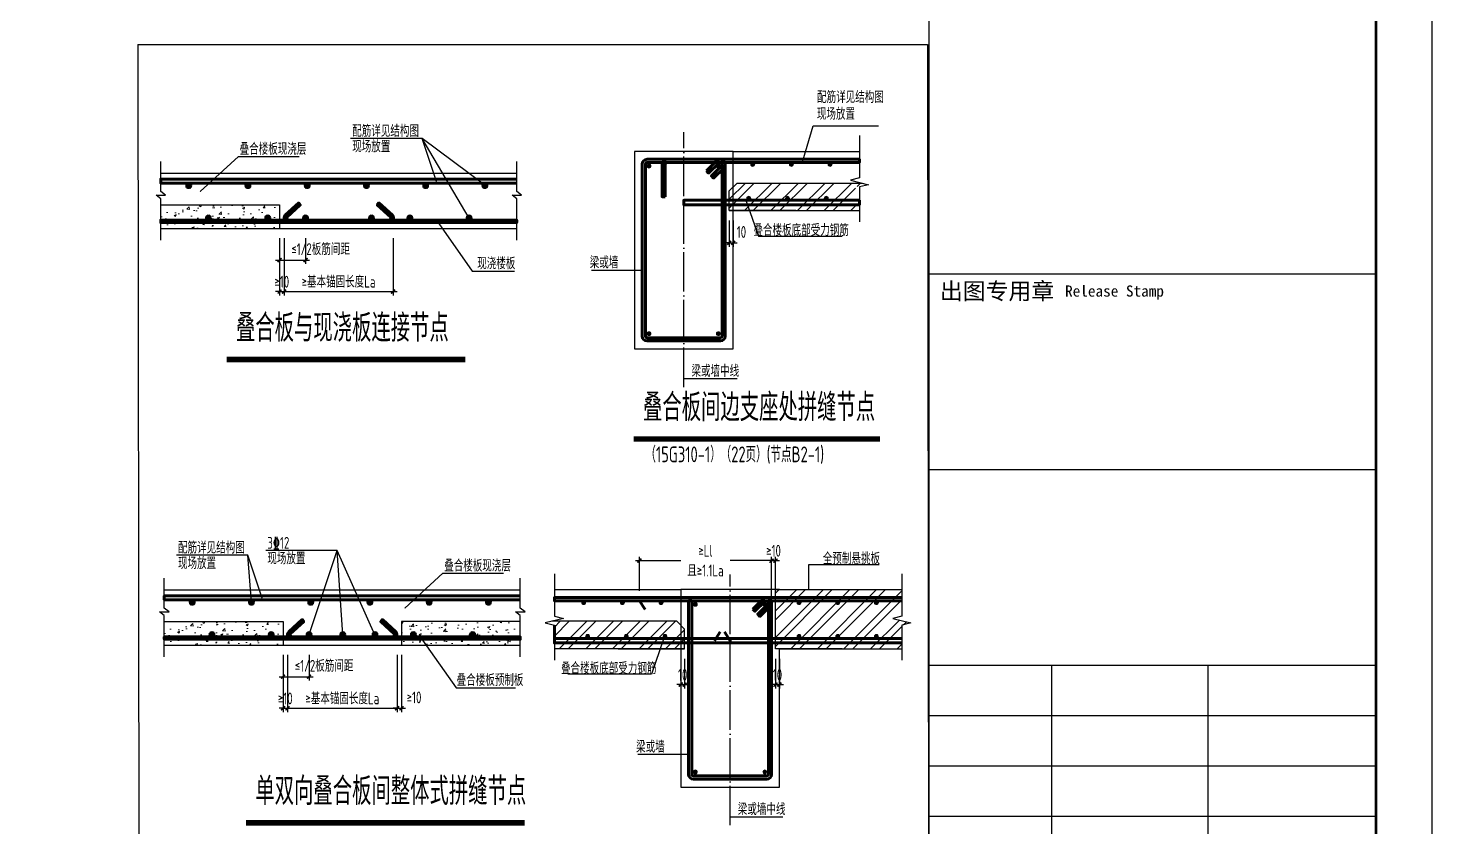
# Model space of a CAD drawing. Extents: x -85320 to 1679916, y -1321939 to 627.
# Drawn here: x 1252109 to 1287657, y -714434 to -694196 of the extents above; entities that cross this region are included whole.
import ezdxf
from ezdxf.enums import TextEntityAlignment as Align

# ---------------------------------------------------------------- set-up
doc = ezdxf.new("R2010")
doc.units = 0
doc.header["$LTSCALE"] = 1000
doc.linetypes.add('DOTE', pattern=[2.42, 2, -0.2, 0.02, -0.2])
for name, color, linetype in [('0S-DETL-DIMS', 21, 'Continuous'), ('BORDER', 7, 'Continuous'), ('D断面', 7, 'Continuous'), ('S索引', 3, 'Continuous'), ('TQ-详图、通用文字', 7, 'Continuous'), ('TQ-轴线', 1, 'DOTE'), ('X详图填充', 252, 'Continuous'), ('总说明下划线', 8, 'Continuous'), ('打印线框', 7, 'Continuous'), ('拉模', 7, 'Continuous')]:
    doc.layers.add(name, color=color, linetype=linetype)
for name, color, linetype, lineweight in [('G_AZ_HATCH（暗柱填充）', 252, 'Continuous', 13), ('G_BAR_P（点钢筋）', 3, 'Continuous', 13), ('G_BAR（钢筋）', 6, 'Continuous', 60), ('G_SAMPLE_OUTLINE（大样轮廓线）', 7, 'Continuous', 25)]:
    doc.layers.add(name, color=color, linetype=linetype, lineweight=lineweight)
doc.styles.add('sm', font='tssdeng.shx', dxfattribs={"width": 0.7, "height": 550, "bigfont": 'tssdchn.shx'})
doc.styles.add('TSSD_Dimension', font='tssdeng.shx', dxfattribs={"width": 0.7, "bigfont": 'hztxt.shx'})
doc.styles.add('TSSD_Rein', font='Tssdeng.shx', dxfattribs={"width": 0.7, "bigfont": 'hztxt.shx'})
doc.styles.add('设计院一', font='', dxfattribs={"width": 0.8})
doc.styles.get('设计院一').set_extended_font_data('SimSun')
doc.dimstyles.new('TSSD_10_10', dxfattribs={"dimtxt": 30, "dimasz": 10, "dimexe": 10, "dimexo": 25, "dimgap": 10, "dimtad": 1, "dimdec": 1, "dimdsep": 46, "dimtxsty": 'TSSD_Dimension', "dimblk": 'ARCHTICK', "dimcen": 0, "dimdle": 10, "dimclrt": 7, "dimadec": 0, "dimazin": 0, "dimtfac": 1, "dimtdec": 1, "dimtix": 1, "dimtmove": 2, "dimatfit": 3, "dimldrblk": 'ARCHTICK', "dimfxl": 1, "dimtolj": 1, "dimtzin": 0, "dimarcsym": 0})
pattern_1 = [(50, (-2219967.2, -1965374.46), (546.554007, -47.817257), [57.15, -628.65]), (355, (-2219967.2, -1965374.46), (-105.730264, 573.170536), [45.72, -502.92175]), (100.451445, (-2219921.63, -1965378.45), (440.82374, 525.353256), [48.57003, -534.27073]), (46.1842, (-2219967.2, -1965222.06), (813.23712, -126.12698), [85.725, -942.975]), (96.635558, (-2219899.4, -1965232.6), (712.2124, 742.27837), [72.85507, -801.40682]), (351.18415, (-2219967.2, -1965222.1), (712.2124, 742.27837), [68.5799, -754.3792]), (21, (-2219891, -1965260.16), (454.843174, -306.795595), [57.15, -628.65]), (326, (-2219891, -1965260.16), (185.406085, 552.5639), [45.72, -502.92]), (71.451445, (-2219853.1, -1965285.73), (640.24926, 245.76831), [48.57003, -534.26981]), (37.5, (-2219967.18, -1965374.46), (9.26581, 253.665117), [0, -496.824, 0, -510.54, 0, -504.825]), (7.5, (-2219967.18, -1965374.46), (200.458988, 300.541724), [0, -291.084, 0, -485.394, 0, -192.405]), (327.5, (-2220137.1, -1965374.46), (406.771786, -17.186232), [0, -190.5, 0, -594.36, 0, -788.67]), (317.5, (-2220213.3, -1965374.46), (444.387544, 76.279473), [0, -247.65, 0, -394.716, 0, -560.07])]

# ---------------------------------------------------------------- blocks, each defined once
blk = doc.blocks.new('_ArchTick')
at = {"color": 0, "linetype": 'ByBlock', "const_width": 0.4}
blk.add_lwpolyline([(-0.5, -0.5), (0.5, 0.5)], dxfattribs=at)
blk = doc.blocks.new('*D2874')
at = {"layer": '0S-DETL-DIMS', "color": 0, "lineweight": -2, "transparency": 16777216}
for p, q in [((1258477, -699522), (1258477, -700972)), ((1258590, -699522), (1258590, -700972)), ((1258477, -700872), (1258377, -700872)), ((1258477, -700872), (1258590, -700872)), ((1258590, -700872), (1258690, -700872))]:
    blk.add_line(p, q, dxfattribs=at)
at = {"layer": 'Defpoints', "color": 0, "transparency": 16777216}
for p in [(1258477, -699272), (1258590, -699272), (1258590, -700872)]:
    blk.add_point(p, dxfattribs=at)
at = {"layer": '0S-DETL-DIMS', "color": 0, "lineweight": -2, "transparency": 16777216, "xscale": 100, "yscale": 100, "zscale": 100}
blk.add_blockref('_ArchTick', (1258477, -700872), dxfattribs=at)
at = {"layer": '0S-DETL-DIMS', "color": 0, "lineweight": -2, "transparency": 16777216, "xscale": 100, "yscale": 100, "zscale": 100, "rotation": 180}
blk.add_blockref('_ArchTick', (1258590, -700872), dxfattribs=at)
at = {"layer": '0S-DETL-DIMS', "color": 7, "transparency": 16777216, "insert": (1258534, -700622), "char_height": 300, "attachment_point": 5, "style": 'TSSD_Dimension'}
blk.add_mtext('\\A1;≥10', dxfattribs=at)
blk = doc.blocks.new('*D2875')
at = {"layer": '0S-DETL-DIMS', "color": 0, "lineweight": -2, "transparency": 16777216}
for p, q in [((1258477, -699522), (1258477, -700172)), ((1259136, -699522), (1259136, -700172)), ((1258377, -700072), (1259236, -700072))]:
    blk.add_line(p, q, dxfattribs=at)
at = {"layer": 'Defpoints', "color": 0, "transparency": 16777216}
for p in [(1258477, -699272), (1259136, -699272), (1259136, -700072)]:
    blk.add_point(p, dxfattribs=at)
at = {"layer": '0S-DETL-DIMS', "color": 0, "lineweight": -2, "transparency": 16777216, "xscale": 100, "yscale": 100, "zscale": 100, "rotation": 180}
blk.add_blockref('_ArchTick', (1258477, -700072), dxfattribs=at)
at = {"layer": '0S-DETL-DIMS', "color": 0, "lineweight": -2, "transparency": 16777216, "xscale": 100, "yscale": 100, "zscale": 100}
blk.add_blockref('_ArchTick', (1259136, -700072), dxfattribs=at)
at = {"layer": '0S-DETL-DIMS', "color": 7, "transparency": 16777216, "insert": (1259517, -699797), "char_height": 300, "attachment_point": 5, "style": 'TSSD_Dimension'}
blk.add_mtext('\\A1;≤1/2板筋间距', dxfattribs=at)
blk = doc.blocks.new('*D2876')
at = {"layer": '0S-DETL-DIMS', "color": 0, "lineweight": -2, "transparency": 16777216}
for p, q in [((1258590, -699522), (1258590, -700972)), ((1261352, -699522), (1261352, -700972)), ((1258490, -700872), (1261452, -700872))]:
    blk.add_line(p, q, dxfattribs=at)
at = {"layer": 'Defpoints', "color": 0, "transparency": 16777216}
for p in [(1258590, -699272), (1261352, -699272), (1261352, -700872)]:
    blk.add_point(p, dxfattribs=at)
at = {"layer": '0S-DETL-DIMS', "color": 0, "lineweight": -2, "transparency": 16777216, "xscale": 100, "yscale": 100, "zscale": 100, "rotation": 180}
blk.add_blockref('_ArchTick', (1258590, -700872), dxfattribs=at)
at = {"layer": '0S-DETL-DIMS', "color": 0, "lineweight": -2, "transparency": 16777216, "xscale": 100, "yscale": 100, "zscale": 100}
blk.add_blockref('_ArchTick', (1261352, -700872), dxfattribs=at)
at = {"layer": '0S-DETL-DIMS', "color": 7, "transparency": 16777216, "insert": (1259971, -700622), "char_height": 300, "attachment_point": 5, "style": 'TSSD_Dimension'}
blk.add_mtext('\\A1;≥基本锚固长度La', dxfattribs=at)
blk = doc.blocks.new('A$C22B939CD')
at = {"layer": 'G_BAR_P（点钢筋）', "linetype": 'ByBlock'}
blk.add_hatch(color=256, dxfattribs=at).paths.add_polyline_path([(-5.7, 0, 1), (5.7, 0, 1)])
at = {"layer": 'G_BAR_P（点钢筋）'}
blk.add_circle((0, 0), 5.71, dxfattribs=at)
blk = doc.blocks.new('*D2877')
at = {"layer": '0S-DETL-DIMS', "color": 0, "lineweight": -2, "transparency": 16777216}
for p, q in [((1258566, -710078), (1258566, -711528)), ((1258679, -710078), (1258679, -711528)), ((1258566, -711428), (1258466, -711428)), ((1258566, -711428), (1258679, -711428)), ((1258679, -711428), (1258779, -711428))]:
    blk.add_line(p, q, dxfattribs=at)
at = {"layer": 'Defpoints', "color": 0, "transparency": 16777216}
for p in [(1258566, -709828), (1258679, -709828), (1258679, -711428)]:
    blk.add_point(p, dxfattribs=at)
at = {"layer": '0S-DETL-DIMS', "color": 0, "lineweight": -2, "transparency": 16777216, "xscale": 100, "yscale": 100, "zscale": 100}
blk.add_blockref('_ArchTick', (1258566, -711428), dxfattribs=at)
at = {"layer": '0S-DETL-DIMS', "color": 0, "lineweight": -2, "transparency": 16777216, "xscale": 100, "yscale": 100, "zscale": 100, "rotation": 180}
blk.add_blockref('_ArchTick', (1258679, -711428), dxfattribs=at)
at = {"layer": '0S-DETL-DIMS', "color": 7, "transparency": 16777216, "insert": (1258622, -711178), "char_height": 300, "attachment_point": 5, "style": 'TSSD_Dimension'}
blk.add_mtext('\\A1;≥10', dxfattribs=at)
blk = doc.blocks.new('*D2878')
at = {"layer": '0S-DETL-DIMS', "color": 0, "lineweight": -2, "transparency": 16777216}
for p, q in [((1261452, -710078), (1261452, -711528)), ((1261566, -710078), (1261566, -711528)), ((1261452, -711428), (1261352, -711428)), ((1261452, -711428), (1261566, -711428)), ((1261566, -711428), (1261666, -711428))]:
    blk.add_line(p, q, dxfattribs=at)
at = {"layer": 'Defpoints', "color": 0, "transparency": 16777216}
for p in [(1261452, -709828), (1261566, -709828), (1261566, -711428)]:
    blk.add_point(p, dxfattribs=at)
at = {"layer": '0S-DETL-DIMS', "color": 0, "lineweight": -2, "transparency": 16777216, "xscale": 100, "yscale": 100, "zscale": 100}
blk.add_blockref('_ArchTick', (1261452, -711428), dxfattribs=at)
at = {"layer": '0S-DETL-DIMS', "color": 0, "lineweight": -2, "transparency": 16777216, "xscale": 100, "yscale": 100, "zscale": 100, "rotation": 180}
blk.add_blockref('_ArchTick', (1261566, -711428), dxfattribs=at)
at = {"layer": '0S-DETL-DIMS', "color": 7, "transparency": 16777216, "insert": (1261883, -711153), "char_height": 300, "attachment_point": 5, "style": 'TSSD_Dimension'}
blk.add_mtext('\\A1;≥10', dxfattribs=at)
blk = doc.blocks.new('*D2879')
at = {"layer": '0S-DETL-DIMS', "color": 0, "lineweight": -2, "transparency": 16777216}
for p, q in [((1258566, -710078), (1258566, -710728)), ((1259224, -710078), (1259224, -710728)), ((1258466, -710628), (1259324, -710628))]:
    blk.add_line(p, q, dxfattribs=at)
at = {"layer": 'Defpoints', "color": 0, "transparency": 16777216}
for p in [(1258566, -709828), (1259224, -709828), (1259224, -710628)]:
    blk.add_point(p, dxfattribs=at)
at = {"layer": '0S-DETL-DIMS', "color": 0, "lineweight": -2, "transparency": 16777216, "xscale": 100, "yscale": 100, "zscale": 100, "rotation": 180}
blk.add_blockref('_ArchTick', (1258566, -710628), dxfattribs=at)
at = {"layer": '0S-DETL-DIMS', "color": 0, "lineweight": -2, "transparency": 16777216, "xscale": 100, "yscale": 100, "zscale": 100}
blk.add_blockref('_ArchTick', (1259224, -710628), dxfattribs=at)
at = {"layer": '0S-DETL-DIMS', "color": 7, "transparency": 16777216, "insert": (1259605, -710353), "char_height": 300, "attachment_point": 5, "style": 'TSSD_Dimension'}
blk.add_mtext('\\A1;≤1/2板筋间距', dxfattribs=at)
blk = doc.blocks.new('*D2880')
at = {"layer": '0S-DETL-DIMS', "color": 0, "lineweight": -2, "transparency": 16777216}
for p, q in [((1258679, -710078), (1258679, -711528)), ((1261452, -710078), (1261452, -711528)), ((1258579, -711428), (1261552, -711428))]:
    blk.add_line(p, q, dxfattribs=at)
at = {"layer": 'Defpoints', "color": 0, "transparency": 16777216}
for p in [(1258679, -709828), (1261452, -709828), (1261452, -711428)]:
    blk.add_point(p, dxfattribs=at)
at = {"layer": '0S-DETL-DIMS', "color": 0, "lineweight": -2, "transparency": 16777216, "xscale": 100, "yscale": 100, "zscale": 100, "rotation": 180}
blk.add_blockref('_ArchTick', (1258679, -711428), dxfattribs=at)
at = {"layer": '0S-DETL-DIMS', "color": 0, "lineweight": -2, "transparency": 16777216, "xscale": 100, "yscale": 100, "zscale": 100}
blk.add_blockref('_ArchTick', (1261452, -711428), dxfattribs=at)
at = {"layer": '0S-DETL-DIMS', "color": 7, "transparency": 16777216, "insert": (1260066, -711178), "char_height": 300, "attachment_point": 5, "style": 'TSSD_Dimension'}
blk.add_mtext('\\A1;≥基本锚固长度La', dxfattribs=at)
blk = doc.blocks.new('A$C13194B06')
at = {"layer": 'G_BAR_P（点钢筋）', "linetype": 'ByBlock'}
blk.add_hatch(color=256, dxfattribs=at).paths.add_polyline_path([(5, 0, 1), (-5, 0, 1)])
blk.add_circle((0, 0), 5, dxfattribs=at)
blk = doc.blocks.new('*D2967')
at = {"layer": 'Defpoints', "color": 0, "transparency": 16777216}
for p in [(1269862, -698821), (1269962, -698821), (1269962, -699636)]:
    blk.add_point(p, dxfattribs=at)
at = {"layer": 'TQ-详图、通用文字', "color": 0, "lineweight": -2, "transparency": 16777216}
for p, q in [((1269862, -699071), (1269862, -699736)), ((1269962, -699071), (1269962, -699736)), ((1269862, -699636), (1269762, -699636)), ((1269862, -699636), (1269962, -699636)), ((1269962, -699636), (1270062, -699636))]:
    blk.add_line(p, q, dxfattribs=at)
at = {"layer": 'TQ-详图、通用文字', "color": 0, "lineweight": -2, "transparency": 16777216, "xscale": 100, "yscale": 100, "zscale": 100}
blk.add_blockref('_ArchTick', (1269862, -699636), dxfattribs=at)
at = {"layer": 'TQ-详图、通用文字', "color": 0, "lineweight": -2, "transparency": 16777216, "xscale": 100, "yscale": 100, "zscale": 100, "rotation": 180}
blk.add_blockref('_ArchTick', (1269962, -699636), dxfattribs=at)
at = {"layer": 'TQ-详图、通用文字', "color": 7, "transparency": 16777216, "insert": (1270173, -699361), "char_height": 300, "attachment_point": 5, "style": 'TSSD_Dimension'}
blk.add_mtext('\\A1;10', dxfattribs=at)
blk = doc.blocks.new('*D2969')
at = {"layer": 'Defpoints', "color": 0, "transparency": 16777216}
for p in [(1271035, -709923), (1271135, -709923), (1271135, -710829)]:
    blk.add_point(p, dxfattribs=at)
at = {"layer": 'TQ-详图、通用文字', "color": 0, "lineweight": -2, "transparency": 16777216}
for p, q in [((1271035, -710173), (1271035, -710929)), ((1271135, -710173), (1271135, -710929)), ((1271035, -710829), (1270935, -710829)), ((1271035, -710829), (1271135, -710829)), ((1271135, -710829), (1271235, -710829))]:
    blk.add_line(p, q, dxfattribs=at)
at = {"layer": 'TQ-详图、通用文字', "color": 0, "lineweight": -2, "transparency": 16777216, "xscale": 100, "yscale": 100, "zscale": 100}
blk.add_blockref('_ArchTick', (1271035, -710829), dxfattribs=at)
at = {"layer": 'TQ-详图、通用文字', "color": 0, "lineweight": -2, "transparency": 16777216, "xscale": 100, "yscale": 100, "zscale": 100, "rotation": 180}
blk.add_blockref('_ArchTick', (1271135, -710829), dxfattribs=at)
at = {"layer": 'TQ-详图、通用文字', "color": 7, "transparency": 16777216, "insert": (1271085, -710579), "char_height": 300, "attachment_point": 5, "style": 'TSSD_Dimension'}
blk.add_mtext('\\A1;10', dxfattribs=at)
blk = doc.blocks.new('*D2882')
at = {"layer": 'Defpoints', "color": 0, "transparency": 16777216}
for p in [(1268635, -709923), (1268735, -709923), (1268735, -710829)]:
    blk.add_point(p, dxfattribs=at)
at = {"layer": 'TQ-详图、通用文字', "color": 0, "lineweight": -2, "transparency": 16777216}
for p, q in [((1268635, -710173), (1268635, -710929)), ((1268735, -710173), (1268735, -710929)), ((1268635, -710829), (1268535, -710829)), ((1268635, -710829), (1268735, -710829)), ((1268735, -710829), (1268835, -710829))]:
    blk.add_line(p, q, dxfattribs=at)
at = {"layer": 'TQ-详图、通用文字', "color": 0, "lineweight": -2, "transparency": 16777216, "xscale": 100, "yscale": 100, "zscale": 100}
blk.add_blockref('_ArchTick', (1268635, -710829), dxfattribs=at)
at = {"layer": 'TQ-详图、通用文字', "color": 0, "lineweight": -2, "transparency": 16777216, "xscale": 100, "yscale": 100, "zscale": 100, "rotation": 180}
blk.add_blockref('_ArchTick', (1268735, -710829), dxfattribs=at)
at = {"layer": 'TQ-详图、通用文字', "color": 7, "transparency": 16777216, "insert": (1268685, -710579), "char_height": 300, "attachment_point": 5, "style": 'TSSD_Dimension'}
blk.add_mtext('\\A1;10', dxfattribs=at)
blk = doc.blocks.new('*D2970')
at = {"layer": 'Defpoints', "color": 0, "transparency": 16777216}
for p in [(1271035, -707688), (1270935, -708921), (1271035, -708827)]:
    blk.add_point(p, dxfattribs=at)
at = {"layer": 'TQ-详图、通用文字', "color": 0, "lineweight": -2, "transparency": 16777216}
for p, q in [((1270935, -707688), (1270835, -707688)), ((1270935, -708671), (1270935, -707588)), ((1270935, -707688), (1271035, -707688)), ((1271035, -708577), (1271035, -707588)), ((1271035, -707688), (1271135, -707688))]:
    blk.add_line(p, q, dxfattribs=at)
at = {"layer": 'TQ-详图、通用文字', "color": 0, "lineweight": -2, "transparency": 16777216, "xscale": 100, "yscale": 100, "zscale": 100}
blk.add_blockref('_ArchTick', (1270935, -707688), dxfattribs=at)
at = {"layer": 'TQ-详图、通用文字', "color": 0, "lineweight": -2, "transparency": 16777216, "xscale": 100, "yscale": 100, "zscale": 100, "rotation": 180}
blk.add_blockref('_ArchTick', (1271035, -707688), dxfattribs=at)
at = {"layer": 'TQ-详图、通用文字', "color": 7, "transparency": 16777216, "insert": (1270985, -707438), "char_height": 300, "attachment_point": 5, "style": 'TSSD_Dimension'}
blk.add_mtext('\\A1;≥10', dxfattribs=at)
blk = doc.blocks.new('*D2971')
at = {"layer": 'Defpoints', "color": 0, "transparency": 16777216}
for p in [(1267588, -707688), (1270935, -708423), (1267588, -708703)]:
    blk.add_point(p, dxfattribs=at)
at = {"layer": 'TQ-详图、通用文字', "color": 0, "lineweight": -2, "transparency": 16777216}
for p, q in [((1267488, -707688), (1268639, -707688)), ((1267588, -708453), (1267588, -707588)), ((1271035, -707688), (1269884, -707688)), ((1270935, -708173), (1270935, -707588))]:
    blk.add_line(p, q, dxfattribs=at)
at = {"layer": 'TQ-详图、通用文字', "color": 0, "lineweight": -2, "transparency": 16777216, "xscale": 100, "yscale": 100, "zscale": 100, "rotation": 180}
blk.add_blockref('_ArchTick', (1267588, -707688), dxfattribs=at)
at = {"layer": 'TQ-详图、通用文字', "color": 0, "lineweight": -2, "transparency": 16777216, "xscale": 100, "yscale": 100, "zscale": 100}
blk.add_blockref('_ArchTick', (1270935, -707688), dxfattribs=at)
at = {"layer": 'TQ-详图、通用文字', "color": 7, "transparency": 16777216, "insert": (1269262, -707688), "char_height": 300, "attachment_point": 5, "style": 'TSSD_Dimension'}
blk.add_mtext('\\A1;≥Ll\\P且≥1.1La', dxfattribs=at)
blk = doc.blocks.new('图框1')
at = {"color": 7}
for p, q in [((1425679, -783089), (1425679, -823089)), ((1433679, -783089), (1433679, -823089)), ((1433679, -823089), (1433679, -783089)), ((1433679, -783089), (1433679, -823089)), ((1433679, -823089), (1433679, -783089)), ((1433679, -800789), (1425679, -800789)), ((1433679, -804289), (1425679, -804289)), ((1433679, -807789), (1425679, -807789)), ((1427879, -814089), (1427879, -807789)), ((1430679, -814089), (1430679, -807789)), ((1433679, -808689), (1425679, -808689)), ((1433679, -809589), (1425679, -809589)), ((1433679, -810489), (1425679, -810489))]:
    blk.add_line(p, q, dxfattribs=at)
at = {"layer": 'BORDER', "const_width": 50}
blk.add_lwpolyline([(1377779, -823089), (1377779, -783089), (1433679, -783089), (1433679, -823089)], close=True, dxfattribs=at)
at = {"color": 7, "style": '设计院一'}
for s, height, p in [('出图专用章', 300, (1425879, -801089)), ('Release Stamp', 200, (1428118, -801089))]:
    blk.add_text(s, height=height, dxfattribs=at).set_placement(p, align=Align.MIDDLE_LEFT)

msp = doc.modelspace()

# ---------------------------------------------------------------- hatches: boundary and pattern name
at = {"layer": 'G_AZ_HATCH（暗柱填充）', "linetype": 'ByBlock'}
h = msp.add_hatch(dxfattribs=at)
h.set_pattern_fill('AR-CONC', color=256, scale=3, style=0)
h.set_pattern_definition([(50, (-2220055.74, -1954818.3), (546.554007, -47.817257), [57.15, -628.65]), (355, (-2220055.74, -1954818.3), (-105.730264, 573.170536), [45.72, -502.92175]), (100.451445, (-2220010.2, -1954822.26), (440.82374, 525.353256), [48.57003, -534.27073]), (46.1842, (-2220055.74, -1954665.9), (813.23712, -126.12698), [85.725, -942.975]), (96.635558, (-2219988, -1954676.4), (712.2124, 742.27837), [72.85507, -801.40682]), (351.18415, (-2220055.7, -1954665.9), (712.2124, 742.27837), [68.5799, -754.3792]), (21, (-2219979.54, -1954704), (454.843174, -306.795595), [57.15, -628.65]), (326, (-2219979.54, -1954704), (185.406085, 552.5639), [45.72, -502.92]), (71.451445, (-2219941.64, -1954729.55), (640.24926, 245.76831), [48.57003, -534.26981]), (37.5, (-2220055.74, -1954818.28), (9.26581, 253.665117), [0, -496.824, 0, -510.54, 0, -504.825]), (7.5, (-2220055.74, -1954818.28), (200.458988, 300.541724), [0, -291.084, 0, -485.394, 0, -192.405]), (327.5, (-2220225.67, -1954818.28), (406.771786, -17.186232), [0, -190.5, 0, -594.36, 0, -788.67]), (317.5, (-2220301.87, -1954818.28), (444.387544, 76.279473), [0, -247.65, 0, -394.716, 0, -560.07])])
h.paths.add_polyline_path([(1255469.634, -698674.845), (1258477.037, -698674.845), (1258477.037, -699272.14), (1255469.634, -699272.14)])
h = msp.add_hatch(dxfattribs=at)
h.set_pattern_fill('AR-CONC', color=256, scale=3, style=0)
h.set_pattern_definition(pattern_1)
h.paths.add_polyline_path([(1255558.196, -709231.029), (1258565.598, -709231.029), (1258565.598, -709828.325), (1255558.196, -709828.325)])
h = msp.add_hatch(dxfattribs=at)
h.set_pattern_fill('AR-CONC', color=256, scale=3, style=0)
h.set_pattern_definition(pattern_1)
h.paths.add_polyline_path([(1261565.598, -709231.029), (1264573.001, -709231.029), (1264573.001, -709828.325), (1261565.598, -709828.325)])
at = {"layer": 'X详图填充', "ltscale": 5}
h = msp.add_hatch(dxfattribs=at)
h.set_pattern_fill('ANSI32', color=256, scale=50, style=0)
h.set_pattern_definition([(45, (-504724.95, -382516.8), (-336.7596, 336.7596), []), (45, (-504500.45, -382516.8), (-336.7596, 336.7596), [])])
h.paths.add_polyline_path([(1273061.263, -698821.296), (1273061.263, -698221.195), (1273291.263, -698163.695), (1273121.666, -698121.296), (1270061.549, -698121.296), (1269861.549, -698321.296), (1269861.549, -698821.296)])
h = msp.add_hatch(dxfattribs=at)
h.set_pattern_fill('ANSI32', color=256, scale=50, style=0)
h.set_pattern_definition([(45, (-503551.33, -393618.05), (-336.7596, 336.7596), []), (45, (-503326.83, -393618.05), (-336.7596, 336.7596), [])])
h.paths.add_polyline_path([(1274464.882, -709264.96), (1274004.883, -709149.96), (1274234.882, -709092.461), (1274234.882, -708422.561), (1271035.167, -708422.561), (1271035.167, -709922.561), (1274234.882, -709922.561), (1274234.882, -709322.46)])
h = msp.add_hatch(dxfattribs=at)
h.set_pattern_fill('ANSI32', color=256, scale=50, style=0)
h.set_pattern_definition([(45, (-503351.33, -393618.05), (-336.7596, 336.7596), []), (45, (-503126.83, -393618.05), (-336.7596, 336.7596), [])])
h.paths.add_polyline_path([(1265435.453, -709922.561), (1265435.453, -709322.46), (1265205.453, -709264.96), (1265475.05, -709222.561), (1268535.167, -709222.561), (1268735.167, -709422.561), (1268735.167, -709922.561)])

# ---------------------------------------------------------------- linework, layer by layer
at = {"layer": 'D断面', "color": 3}
for points in [[(1273161.263, -696918.349), (1273161.263, -697991.195), (1272931.264, -698048.695), (1273391.263, -698163.695), (1273161.263, -698221.195), (1273161.263, -699108.01)], [(1255469.634, -699572.14), (1255469.634, -698521.512), (1255349.634, -698427.261), (1255589.634, -698427.261), (1255469.634, -698333.01), (1255469.634, -697573.547)], [(1264484.44, -699572.14), (1264484.44, -698521.512), (1264364.44, -698427.261), (1264604.44, -698427.261), (1264484.44, -698333.01), (1264484.44, -697573.547)], [(1265435.453, -708019.614), (1265435.453, -709092.461), (1265665.452, -709149.96), (1265205.453, -709264.96), (1265435.453, -709322.46), (1265435.453, -710209.276)], [(1274234.882, -708019.614), (1274234.882, -709092.461), (1274004.883, -709149.96), (1274464.882, -709264.96), (1274234.882, -709322.46), (1274234.882, -710209.276)], [(1255558.196, -710128.325), (1255558.196, -709077.697), (1255438.196, -708983.446), (1255678.196, -708983.446), (1255558.196, -708889.195), (1255558.196, -708129.731)], [(1264573.001, -710128.325), (1264573.001, -709077.697), (1264453.001, -708983.446), (1264693.001, -708983.446), (1264573.001, -708889.195), (1264573.001, -708129.731)]]:
    msp.add_lwpolyline(points, dxfattribs=at)
at = {"layer": 'G_BAR（钢筋）'}
for points in [[(1269631.549, -697521.296), (1267781.549, -697521.296, 0.414213562), (1267661.549, -697641.296), (1267661.549, -702001.296, 0.414213562), (1267781.549, -702121.296), (1269641.549, -702121.296, 0.414213562), (1269761.549, -702001.296), (1269761.549, -697651.296, 0.414213562)], [(1269631.549, -697601.296), (1267781.549, -697601.296, 0.414213562), (1267741.549, -697641.296), (1267741.549, -702001.296, 0.414213562), (1267781.549, -702041.296), (1269641.549, -702041.296, 0.414213562), (1269681.549, -702001.296), (1269681.549, -697651.296, 0.414213562)], [(1270805.167, -708622.561), (1268955.167, -708622.561, 0.414213562), (1268835.167, -708742.561), (1268835.167, -713102.561, 0.414213562), (1268955.167, -713222.561), (1270815.167, -713222.561, 0.414213562), (1270935.167, -713102.561), (1270935.167, -708752.561, 0.414213562)], [(1270805.167, -708702.561), (1268955.167, -708702.561, 0.414213562), (1268915.167, -708742.561), (1268915.167, -713102.561, 0.414213562), (1268955.167, -713142.561), (1270815.167, -713142.561, 0.414213562), (1270855.167, -713102.561), (1270855.167, -708752.561, 0.414213562)]]:
    msp.add_lwpolyline(points, format="xyb", close=True, dxfattribs=at)
for points in [[(1268242.63, -698469.979), (1268242.63, -697641.296, -0.414213562), (1268282.63, -697601.296), (1273161.263, -697601.296), (1273161.263, -697521.296), (1268282.63, -697521.296, 0.414213562), (1268162.63, -697641.296), (1268162.63, -698469.979), (1268242.63, -698469.979)], [(1269285.066, -697813.93), (1269539.625, -697559.372, -0.414213562), (1269723.472, -697559.372, -0.414213562), (1269723.472, -697743.219), (1269468.914, -697997.778), (1269412.345, -697941.209), (1269666.904, -697686.651, 0.414213562), (1269666.904, -697615.94, 0.414213562), (1269596.193, -697615.94), (1269341.635, -697870.499), (1269285.066, -697813.93)], [(1261242.577, -699062.141), (1255572.862, -699062.14), (1255469.634, -699062.14), (1255469.634, -699122.14), (1255572.862, -699122.14), (1261242.577, -699122.141, 0.690067565), (1261333.883, -698937.882), (1260991.59, -698626.652), (1260951.208, -698677.183), (1261293.5, -698988.413, -0.524646605), (1261242.577, -699062.141)], [(1258711.497, -699062.141), (1264381.212, -699062.14), (1264484.44, -699062.14), (1264484.44, -699122.14), (1264381.212, -699122.14), (1258711.497, -699122.141, -0.690067565), (1258620.191, -698937.882), (1258962.484, -698626.652), (1259002.866, -698677.183), (1258660.574, -698988.413, 0.524646605), (1258711.497, -699062.141)], [(1270458.685, -708915.196), (1270713.244, -708660.637, -0.414213562), (1270897.091, -708660.637, -0.414213562), (1270897.091, -708844.485), (1270642.533, -709099.043), (1270585.964, -709042.475), (1270840.523, -708787.916, 0.414213562), (1270840.523, -708717.206, 0.414213562), (1270769.812, -708717.206), (1270515.254, -708971.764), (1270458.685, -708915.196)], [(1261331.138, -709618.325), (1255661.423, -709618.325), (1255558.196, -709618.325), (1255558.196, -709678.325), (1255661.423, -709678.325), (1261331.138, -709678.325, 0.690067565), (1261422.444, -709494.066), (1261080.152, -709182.836), (1261039.769, -709233.368), (1261382.061, -709544.598, -0.524646605), (1261331.138, -709618.325)], [(1258800.059, -709618.325), (1264469.774, -709618.325), (1264573.001, -709618.325), (1264573.001, -709678.325), (1264469.774, -709678.325), (1258800.059, -709678.325, -0.690067565), (1258708.753, -709494.066), (1259051.045, -709182.836), (1259091.428, -709233.368), (1258749.136, -709544.598, 0.524646605), (1258800.059, -709618.325)]]:
    msp.add_lwpolyline(points, format="xyb", dxfattribs=at)
for points in [[(1264484.44, -698023.645), (1255469.634, -698023.645), (1255469.634, -698123.645), (1264484.44, -698123.645)], [(1273161.263, -698557.052), (1268711.549, -698557.052), (1268711.549, -698671.296), (1273161.263, -698671.296), (1273161.263, -698557.052)], [(1264573.001, -708579.829), (1255558.196, -708579.83), (1255558.196, -708679.83), (1264573.001, -708679.829)], [(1270314.086, -708702.561), (1265435.453, -708702.561), (1265435.453, -708622.561), (1270314.086, -708622.561)], [(1267732.995, -708924.04), (1267588.075, -708702.561)], [(1274234.882, -708622.561), (1269456.249, -708622.561)], [(1269456.249, -708702.561), (1274234.882, -708702.561)], [(1265435.453, -709658.317), (1269885.167, -709658.317), (1269885.167, -709772.561), (1265435.453, -709772.561), (1265435.453, -709322.46)], [(1269489.054, -709715.439), (1269633.974, -709493.961)], [(1269885.167, -709715.439), (1269740.247, -709493.961)], [(1274234.882, -709658.317), (1269885.167, -709658.317), (1269885.167, -709772.561), (1274234.882, -709772.561)]]:
    msp.add_lwpolyline(points, dxfattribs=at)
for centre in [(1256176.829, -698187.931), (1256176.994, -698180.788), (1256177.037, -698173.645), (1257676.872, -698187.931), (1257677.037, -698173.645), (1257677.037, -698180.788), (1259176.872, -698187.931), (1259177.037, -698173.645), (1259177.037, -698180.788), (1260676.872, -698187.931), (1260677.037, -698173.645), (1260677.037, -698180.788), (1262176.872, -698187.931), (1262177.037, -698173.645), (1262177.037, -698180.788), (1263676.872, -698187.931), (1263677.037, -698173.645), (1263677.037, -698180.788), (1256677.202, -699004.997), (1258177.037, -699012.141), (1258177.173, -699004.998), (1259135.664, -699012.141), (1259135.778, -699004.998), (1260805, -699012.141), (1260805.113, -699004.998), (1261777.037, -699012.141), (1261777.173, -699004.998), (1263277.037, -699012.141), (1263277.202, -699004.997), (1256265.39, -708744.116), (1256265.555, -708736.972), (1256265.598, -708729.83), (1257765.434, -708744.115), (1257765.598, -708729.83), (1257765.598, -708736.972), (1259265.434, -708744.115), (1259265.598, -708729.83), (1259265.598, -708736.972), (1260765.434, -708744.115), (1260765.598, -708729.83), (1260765.598, -708736.972), (1262265.434, -708744.115), (1262265.598, -708729.83), (1262265.598, -708736.972), (1263765.434, -708744.115), (1263765.598, -708729.83), (1263765.598, -708736.972), (1256765.763, -709561.182), (1258265.598, -709568.325), (1258265.734, -709561.182), (1259224.226, -709568.325), (1259224.339, -709561.182), (1260077.473, -709568.325), (1260077.586, -709561.182), (1260893.562, -709568.325), (1260893.675, -709561.182), (1261865.598, -709568.325), (1261865.734, -709561.182), (1263365.598, -709568.325), (1263365.763, -709561.182)]:
    msp.add_circle(centre, 50, dxfattribs=at)
at = {"layer": 'G_SAMPLE_OUTLINE（大样轮廓线）', "linetype": 'ByBlock'}
for p, q in [((1255469.634, -697873.547), (1264484.44, -697873.547)), ((1255469.634, -698674.845), (1258477.037, -698674.845)), ((1258477.037, -698674.845), (1258477.037, -699272.14)), ((1255469.634, -699272.14), (1264484.44, -699272.14)), ((1255558.196, -708429.731), (1264573.001, -708429.731)), ((1268635.167, -708422.561), (1268635.167, -713422.561)), ((1271135.167, -708422.561), (1268635.167, -708422.561)), ((1255558.196, -709231.029), (1258565.598, -709231.029)), ((1258565.598, -709231.029), (1258565.598, -709828.325)), ((1264573.001, -709231.029), (1261565.598, -709231.029)), ((1261565.598, -709231.029), (1261565.598, -709828.325)), ((1255558.196, -709828.325), (1264573.001, -709828.325)), ((1271135.167, -713422.561), (1271135.167, -709922.561)), ((1268635.167, -713422.561), (1271135.167, -713422.561))]:
    msp.add_line(p, q, dxfattribs=at)
for points in [[(1267461.549, -697321.296), (1267461.549, -702321.296), (1269961.549, -702321.296), (1269961.549, -697321.296), (1267461.549, -697321.296)], [(1269961.549, -697321.296), (1273161.263, -697321.296)], [(1271547.427, -698821.296), (1269861.549, -698821.296), (1269861.549, -698321.296), (1270061.549, -698121.296), (1273221.666, -698121.296)], [(1269861.549, -698821.296), (1273161.263, -698821.296)], [(1269861.549, -698821.296), (1271547.427, -698821.296)], [(1265435.453, -708422.561), (1268635.167, -708422.561)], [(1272721.046, -709922.561), (1271035.167, -709922.561), (1271035.167, -708422.561)], [(1271035.167, -708826.982), (1271035.167, -708422.561), (1272848.617, -708422.561), (1274234.882, -708422.561)], [(1271135.167, -708422.561), (1274234.882, -708422.561)], [(1267049.289, -709922.561), (1268735.167, -709922.561), (1268735.167, -709422.561), (1268535.167, -709222.561), (1265375.05, -709222.561)], [(1268735.167, -709922.561), (1265435.453, -709922.561)], [(1268735.167, -709922.561), (1267049.289, -709922.561)], [(1271135.167, -709922.561), (1274234.882, -709922.561)], [(1271135.167, -709922.561), (1272821.046, -709922.561)]]:
    msp.add_lwpolyline(points, dxfattribs=at)
at = {"layer": 'S索引'}
for p, q in [((1270294.84, -698577.979), (1270603.854, -699465.201)), ((1270603.854, -699465.201), (1272721.931, -699465.201)), ((1266378.566, -700325.118), (1267655.93, -700325.118)), ((1268711.549, -703074.324), (1270067.431, -703074.324)), ((1271877.472, -708422.561), (1271877.472, -707784.967)), ((1271877.472, -707784.967), (1273660.38, -707784.967)), ((1268201.876, -709679.244), (1267892.863, -710566.467)), ((1267892.863, -710566.467), (1265774.785, -710566.467)), ((1267552.185, -712594.184), (1268829.549, -712594.184)), ((1269885.167, -714175.589), (1271218.076, -714175.589))]:
    msp.add_line(p, q, dxfattribs=at)
msp.add_lwpolyline([(1271729.705, -697562.25), (1271989.448, -696668.759), (1273641.56, -696668.759)], dxfattribs=at)
at = {"layer": 'TQ-详图、通用文字'}
for p, q in [((1262085.14, -696994.23), (1260276.023, -696994.23)), ((1257673.701, -707550.415), (1255864.584, -707550.415)), ((1259935.525, -707429.737), (1258126.408, -707429.737))]:
    msp.add_line(p, q, dxfattribs=at)
at = {"layer": 'TQ-详图、通用文字', "const_width": 140}
for points in [[(1257138.803, -702593.793), (1263181.386, -702593.793)], [(1267445.878, -704607.293), (1273679.135, -704607.293)], [(1257629.597, -714329.77), (1264684.696, -714329.77)]]:
    msp.add_lwpolyline(points, dxfattribs=at)
at = {"layer": 'TQ-轴线', "ltscale": 0.5}
for points in [[(1268711.549, -703290.574), (1268711.549, -696829.676)], [(1269885.167, -714391.839), (1269885.167, -708037.691)]]:
    msp.add_lwpolyline(points, dxfattribs=at)
at = {"layer": '总说明下划线', "color": 9}
for p, q in [((1254886.842, -694613.3), (1274886.842, -694613.3)), ((1254886.842, -694613.3), (1274886.842, -694613.3)), ((1254886.842, -694613.3), (1254930.798, -729793.899)), ((1274886.842, -694613.3), (1274930.798, -729793.899))]:
    msp.add_line(p, q, dxfattribs=at)
at = {"layer": '打印线框', "color": 1}
msp.add_lwpolyline([(1203556.881, -733421.28), (1203556.881, -673956.634), (1287656.881, -673956.634), (1287656.881, -733421.28)], close=True, dxfattribs=at)

# ---------------------------------------------------------------- block references
at = {"layer": 'G_BAR_P（点钢筋）', "linetype": 'ByBlock', "xscale": -10, "yscale": 10, "zscale": 10, "rotation": 180}
for p in [(1256176.994, -698180.788), (1257677.037, -698180.788), (1259177.037, -698180.788), (1260677.037, -698180.788), (1262177.037, -698180.788), (1263677.037, -698180.788), (1256677.202, -699004.997), (1258177.173, -699004.998), (1259135.778, -699004.998), (1260805.113, -699004.998), (1261777.173, -699004.998), (1263277.202, -699004.997), (1256265.555, -708736.972), (1257765.598, -708736.972), (1259265.598, -708736.972), (1260765.598, -708736.972), (1262265.598, -708736.972), (1263765.598, -708736.972), (1256765.763, -709561.182), (1258265.734, -709561.182), (1259224.339, -709561.182), (1260077.586, -709561.182), (1260893.675, -709561.182), (1261865.734, -709561.182), (1263365.763, -709561.182)]:
    msp.add_blockref('A$C22B939CD', p, dxfattribs=at)
at = {"layer": 'G_SAMPLE_OUTLINE（大样轮廓线）', "linetype": 'ByBlock', "extrusion": (0, 0, -1), "yscale": 10, "zscale": -10, "rotation": 180}
for p, xscale in [((-1267831.571, -697691.296), -10), ((-1269591.526, -697691.296), 10), ((-1270459.358, -697651.296), 10), ((-1271439.033, -697651.296), 10), ((-1272418.708, -697651.296), 10), ((-1270359.358, -698507.052), 10), ((-1271339.033, -698507.052), 10), ((-1272318.708, -698507.052), 10), ((-1266178.008, -708752.561), -10), ((-1267157.683, -708752.561), -10), ((-1268137.359, -708752.561), -10), ((-1269005.19, -708792.561), -10), ((-1270765.145, -708792.561), 10), ((-1271632.976, -708752.561), 10), ((-1272612.652, -708752.561), 10), ((-1273592.327, -708752.561), 10), ((-1266278.008, -709608.317), -10), ((-1267257.683, -709608.317), -10), ((-1268237.359, -709608.317), -10), ((-1271632.976, -709608.317), 10), ((-1272612.652, -709608.317), 10), ((-1273592.327, -709608.317), 10)]:
    msp.add_blockref('A$C13194B06', p, dxfattribs=dict(at, xscale=xscale))
at = {"layer": 'G_SAMPLE_OUTLINE（大样轮廓线）', "linetype": 'ByBlock', "yscale": 10, "zscale": 10}
for p, xscale in [((1267831.571, -701938.24), -10), ((1269591.526, -701938.24), 10), ((1269005.19, -713039.506), -10), ((1270765.145, -713039.506), 10)]:
    msp.add_blockref('A$C13194B06', p, dxfattribs=dict(at, xscale=xscale))
at = {"layer": '拉模', "color": 3, "xscale": 1.415824915824916, "yscale": 1.415824915824916, "zscale": 1.415824915824916}
msp.add_blockref('图框1', (-743597.321, 433344.026), dxfattribs=at)

# ---------------------------------------------------------------- texts
at = {"layer": 'TQ-详图、通用文字', "color": 7, "style": 'sm', "width": 0.7}
for s, height, p in [('配筋详见结构图', 300, (1272087.3, -696094.318)), ('现场放置', 300, (1272082.34, -696518.785)), ('配筋详见结构图', 300, (1260316.754, -696952.104)), ('叠合楼板现浇层 ', 300, (1257466.033, -697408.15)), ('现场放置', 300, (1260316.754, -697344.907)), ('现浇楼板', 300, (1263481.737, -700305.722)), ('（15G310-1）（22页）(节点B2-1) ', 400, (1267740.757, -705195.542)), ('配筋详见结构图', 300, (1255905.316, -707508.288)), ('3%%13212', 300, (1258167.14, -707387.61)), ('现场放置', 300, (1255905.316, -707901.092)), ('现场放置', 300, (1258167.14, -707780.414)), ('叠合楼板现浇层 ', 300, (1262645.929, -707964.335)), ('叠合楼板预制板', 300, (1262961.55, -710861.907))]:
    msp.add_text(s, height=height, dxfattribs=at).set_placement(p)
at = {"layer": 'TQ-详图、通用文字', "style": 'TSSD_Rein', "width": 0.7}
for s, p in [('叠合板与现浇板连接节点', (1257372.536, -702351.795)), ('叠合板间边支座处拼缝节点', (1267679.611, -704365.295)), ('单双向叠合板间整体式拼缝节点', (1257863.33, -714087.772))]:
    msp.add_text(s, height=700, dxfattribs=at).set_placement(p, align=Align.BOTTOM_LEFT)
at = {"layer": 'TQ-详图、通用文字', "color": 7, "char_height": 300, "attachment_point": 5, "style": 'sm'}
for s, insert in [('\\A1;叠合楼板底部受力钢筋', (1271684.481, -699315.201)), ('\\A1;梁或墙', (1266694.132, -700133.016)), ('\\A1;梁或墙中线', (1269511.191, -702882.222)), ('\\A1;全预制悬挑板', (1272958.1, -707634.967)), ('\\A1;叠合楼板底部受力钢筋', (1266812.235, -710416.467)), ('\\A1;梁或墙', (1267867.751, -712402.082)), ('\\A1;梁或墙中线', (1270684.81, -713983.488))]:
    msp.add_mtext(s, dxfattribs=dict(at, insert=insert))

# ---------------------------------------------------------------- dimensions: what is measured, and where the dimension line sits
at = {"layer": '0S-DETL-DIMS'}
for base, p1, p2, text, picture, middle in [((1258590.302, -700872.14), (1258477.037, -699272.14), (1258590.302, -699272.14), '≥10', '*D2874', (1258533.67, -700622.14)), ((1261351.805, -700872.14), (1258590.302, -699272.14), (1261351.805, -699272.14), '≥基本锚固长度La', '*D2876', (1259971.054, -700622.14)), ((1258678.864, -711428.325), (1258565.598, -709828.325), (1258678.864, -709828.325), '≥10', '*D2877', (1258622.231, -711178.325)), ((1261452.333, -711428.325), (1258678.864, -709828.325), (1261452.333, -709828.325), '≥基本锚固长度La', '*D2880', (1260065.598, -711178.325))]:
    dim = msp.add_linear_dim(base=base, p1=p1, p2=p2, text=text, dimstyle='TSSD_10_10', override={"dimscale": 10, "dimlfac": 0.1}, dxfattribs=at)
    dim.commit()
    dim.dimension.update_dxf_attribs({"geometry": picture, "text_midpoint": middle})
for base, p1, p2, text, picture, middle in [((1259135.664, -700072.14), (1258477.037, -699272.14), (1259135.664, -699272.14), '≤1/2板筋间距', '*D2875', (1259516.748, -699797.14)), ((1259224.226, -710628.325), (1258565.598, -709828.325), (1259224.226, -709828.325), '≤1/2板筋间距', '*D2879', (1259605.309, -710353.325)), ((1261565.598, -711428.325), (1261452.333, -709828.325), (1261565.598, -709828.325), '≥10', '*D2878', (1261883.383, -711153.325))]:
    dim = msp.add_linear_dim(base=base, p1=p1, p2=p2, text=text, dimstyle='TSSD_10_10', override={"dimscale": 10, "dimlfac": 0.1}, dxfattribs=at)
    dim.commit()
    dim.dimension.update_dxf_attribs({"geometry": picture, "text_midpoint": middle, "dimtype": 160})
at = {"layer": 'TQ-详图、通用文字', "color": 7}
for base, p1, p2, text, picture, middle in [((1269961.549, -699635.726), (1269861.549, -698821.296), (1269961.549, -698821.296), '10', '*D2967', (1270172.999, -699360.726)), ((1267588.075, -707688.086), (1270935.167, -708422.561), (1267588.075, -708702.561), '≥Ll\\P且≥1.1La', '*D2971', (1269261.621, -707688.086))]:
    dim = msp.add_linear_dim(base=base, p1=p1, p2=p2, text=text, dimstyle='TSSD_10_10', override={"dimscale": 10, "dimlfac": 0.1}, dxfattribs=at)
    dim.commit()
    dim.dimension.update_dxf_attribs({"geometry": picture, "text_midpoint": middle, "dimtype": 160})
for base, p1, p2, text, picture, middle in [((1271035.167, -707688.086), (1270935.167, -708921.192), (1271035.167, -708826.982), '≥10', '*D2970', (1270985.167, -707438.086)), ((1268735.167, -710828.564), (1268635.167, -709922.561), (1268735.167, -709922.561), '10', '*D2882', (1268685.167, -710578.564)), ((1271135.167, -710828.564), (1271035.167, -709922.561), (1271135.167, -709922.561), '10', '*D2969', (1271085.167, -710578.564))]:
    dim = msp.add_linear_dim(base=base, p1=p1, p2=p2, text=text, dimstyle='TSSD_10_10', override={"dimscale": 10, "dimlfac": 0.1}, dxfattribs=at)
    dim.commit()
    dim.dimension.update_dxf_attribs({"geometry": picture, "text_midpoint": middle})

# ---------------------------------------------------------------- leaders
at = {"layer": 'TQ-详图、通用文字'}
for points in [[(1263677.037, -698173.645), (1262085.14, -696994.23)], [(1263277.037, -699012.141), (1262085.14, -696994.23)], [(1262447.724, -698085.008), (1262085.14, -696994.23)], [(1256468.567, -698337.787), (1257433.415, -697449.957), (1258971.093, -697449.957)], [(1262506.47, -699150.02), (1263354.735, -700358.251), (1264423.518, -700358.251)], [(1257765.598, -708736.972), (1257673.701, -707550.415)], [(1258036.286, -708641.193), (1257673.701, -707550.415)], [(1259224.339, -709561.182), (1259935.525, -707429.737)], [(1260077.473, -709568.325), (1259935.525, -707429.737)], [(1260893.561, -709568.325), (1259935.525, -707429.737)], [(1261648.463, -708893.971), (1262613.311, -708006.142), (1264150.989, -708006.142)], [(1262099.35, -709706.205), (1262947.616, -710914.436), (1264455.045, -710914.436)]]:
    msp.add_leader(points, dimstyle='TSSD_10_10', override={"dimasz": 20}, dxfattribs=at)

doc.saveas('drawing.dxf')
